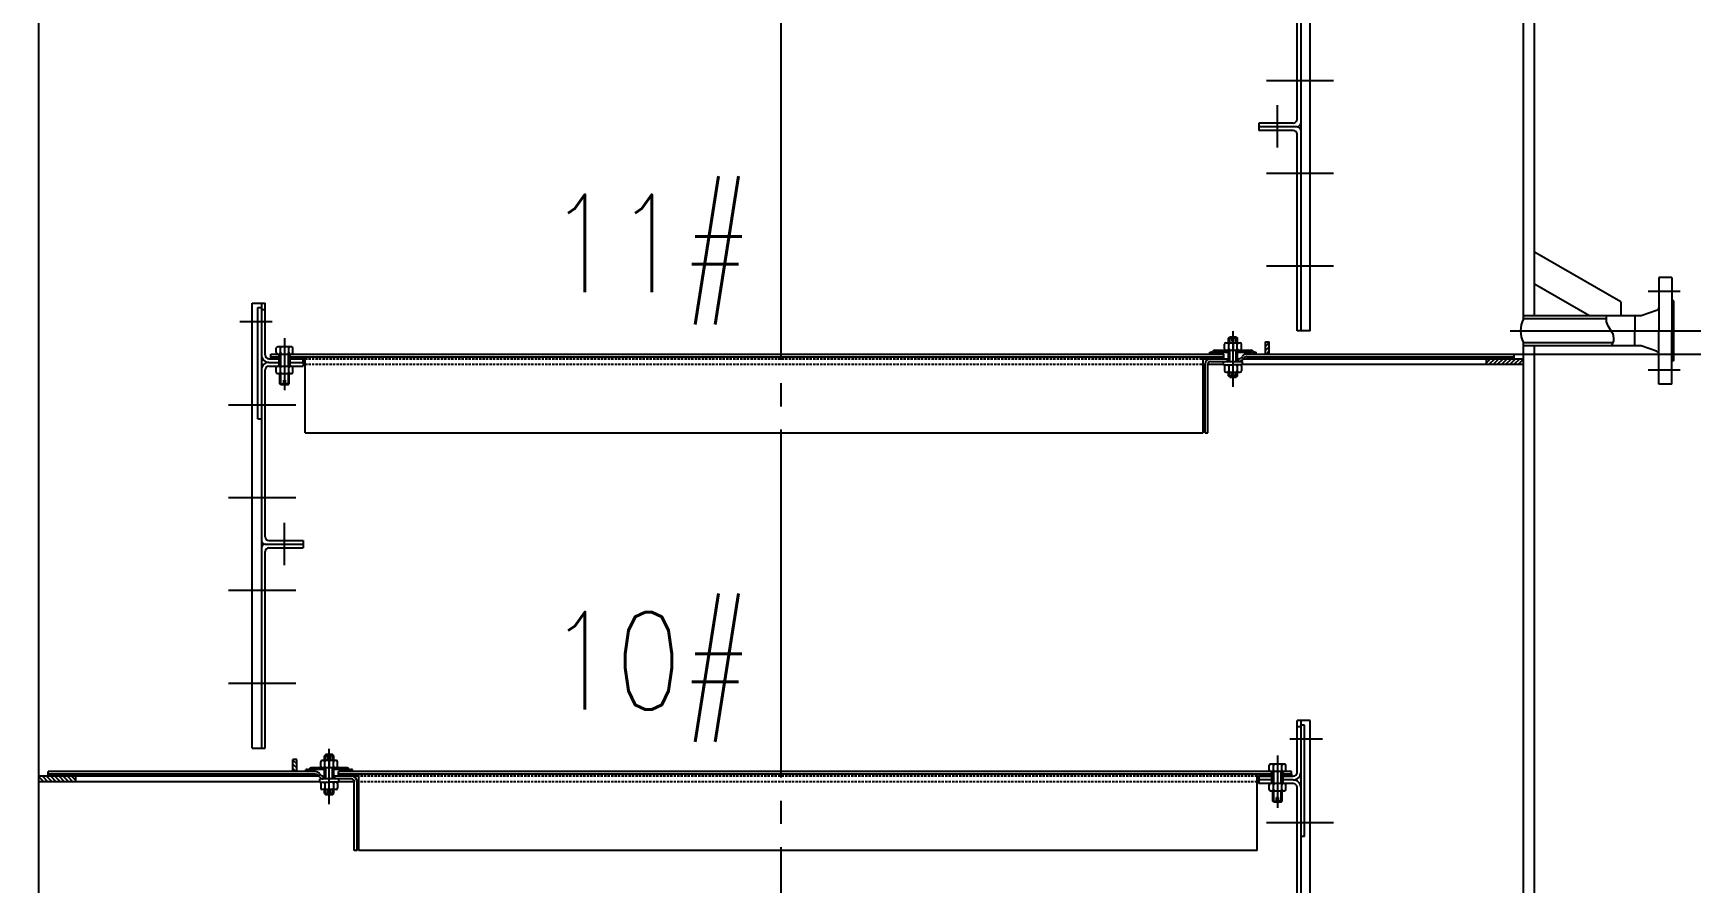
# Model space of a CAD drawing. Extents: x 16825 to 205982, y -10874 to 68273.
# Drawn here: x 164144 to 165931, y 41136 to 42052 of the extents above; entities that cross this region are included whole.
import ezdxf

# ---------------------------------------------------------------- set-up
doc = ezdxf.new("R2010")
doc.units = 0
doc.header["$LTSCALE"] = 5
doc.header["$MEASUREMENT"] = 0
doc.linetypes.add('CENTER', pattern=[18, 15, -1, 1, -1])
doc.linetypes.add('DASHED', pattern=[0.75, 0.5, -0.25])
doc.layers.get('DEFPOINTS').update_dxf_attribs({"linetype": 'CONTINUOUS'})
for name, color, linetype in [('CEN', 6, 'CENTER'), ('DIM', 1, 'CONTINUOUS'), ('HAT', 8, 'CONTINUOUS'), ('HID', 5, 'DASHED'), ('THINK', 2, 'CONTINUOUS'), ('THK', 2, 'CONTINUOUS'), ('THN', 4, 'CONTINUOUS')]:
    doc.layers.add(name, color=color, linetype=linetype)
doc.styles.get("Standard").update_dxf_attribs({"font": 'simplex', "width": 0.75, "bigfont": 'hzdx'})
doc.dimstyles.new('DIM3', dxfattribs={"dimscale": 0, "dimtxt": 3, "dimasz": 3, "dimexe": 1, "dimexo": 0, "dimgap": 1.5, "dimtad": 1, "dimdec": 4, "dimdsep": 46, "dimtxsty": 'Standard', "dimcen": 3, "dimclrd": 1, "dimclrt": 3, "dimadec": 0, "dimazin": 0, "dimtfac": 0.75, "dimtdec": 4, "dimtix": 1, "dimtmove": 0, "dimatfit": 0, "dimfxl": 0, "dimtolj": 1, "dimtzin": 0, "dimarcsym": 0})
pattern_1 = [(45, (164503.711, 39614.4804), (-2.245064, 2.245064), [])]
pattern_2 = [(135, (165397.0422, 39164.4804), (2.245064, 2.245064), [])]

# ---------------------------------------------------------------- blocks, each defined once
blk = doc.blocks.new('*D38')
at = {"layer": 'DEFPOINTS', "color": 0}
for p in [(165768.4, 59631.4), (167424.3, 59631.4), (165762.4, 34581.4)]:
    blk.add_point(p, dxfattribs=at)
at = {"layer": 'DIM', "lineweight": -2}
for p, q in [((165768.4, 59631.4), (167456.3, 59631.4)), ((165762.4, 34581.4), (167456.3, 34581.4))]:
    blk.add_line(p, q, dxfattribs=at)
at = {"layer": 'DIM', "color": 1, "lineweight": -2}
blk.add_line((167424.3, 34677.4), (167424.3, 59535.4), dxfattribs=at)
at = {"layer": 'DIM', "color": 1}
for points in [[(167408.3, 59535.4), (167440.3, 59535.4), (167424.3, 59631.4)], [(167408.3, 34677.4), (167440.3, 34677.4), (167424.3, 34581.4)]]:
    blk.add_solid(points, dxfattribs=at)
at = {"layer": 'DIM', "color": 3, "insert": (167328.3, 47106.4), "char_height": 96, "attachment_point": 5, "rotation": 90}
blk.add_mtext('\\A1;25050', dxfattribs=at)
blk = doc.blocks.new('*D91')
at = {"layer": 'DEFPOINTS', "color": 0}
for p in [(163106.3, 42156.4), (164262.8, 42156.4), (163690.8, 37206.4)]:
    blk.add_point(p, dxfattribs=at)
at = {"layer": 'DIM', "lineweight": -2}
for p, q in [((164262.8, 42156.4), (163074.3, 42156.4)), ((163690.8, 37206.4), (163074.3, 37206.4))]:
    blk.add_line(p, q, dxfattribs=at)
at = {"layer": 'DIM', "color": 1, "lineweight": -2}
blk.add_line((163106.3, 37302.4), (163106.3, 42060.4), dxfattribs=at)
at = {"layer": 'DIM', "color": 1}
for points in [[(163090.3, 42060.4), (163122.3, 42060.4), (163106.3, 42156.4)], [(163090.3, 37302.4), (163122.3, 37302.4), (163106.3, 37206.4)]]:
    blk.add_solid(points, dxfattribs=at)
at = {"layer": 'DIM', "color": 3, "insert": (163010.3, 39681.4), "char_height": 96, "attachment_point": 5, "rotation": 90}
blk.add_mtext('\\A1;11X450=4950', dxfattribs=at)
blk = doc.blocks.new('*D109')
at = {"layer": 'DEFPOINTS', "color": 0}
for p in [(165976.9, 41731.4), (165740.4, 41706.4), (166349.3, 41706.4)]:
    blk.add_point(p, dxfattribs=at)
at = {"layer": 'DIM', "color": 1, "lineweight": -2}
for p, q in [((166349.3, 41827.4), (166349.3, 41923.4)), ((166349.3, 41731.4), (166349.3, 41706.4)), ((166349.3, 41610.4), (166349.3, 41301.8))]:
    blk.add_line(p, q, dxfattribs=at)
at = {"layer": 'DIM', "lineweight": -2}
for p, q in [((165976.9, 41731.4), (166381.3, 41731.4)), ((165740.4, 41706.4), (166381.3, 41706.4))]:
    blk.add_line(p, q, dxfattribs=at)
at = {"layer": 'DIM', "color": 1}
for points in [[(166333.3, 41827.4), (166365.3, 41827.4), (166349.3, 41731.4)], [(166333.3, 41610.4), (166365.3, 41610.4), (166349.3, 41706.4)]]:
    blk.add_solid(points, dxfattribs=at)
at = {"layer": 'DIM', "color": 3, "insert": (166253.3, 41408.1), "char_height": 96, "attachment_point": 5, "rotation": 90}
blk.add_mtext('\\A1;25', dxfattribs=at)

msp = doc.modelspace()

# ---------------------------------------------------------------- hatches: boundary and pattern name
at = {"layer": 'HAT'}
h = msp.add_hatch(dxfattribs=at)
h.set_pattern_fill('ANSI31', color=256, style=0)
h.set_pattern_definition(pattern_1)
h.paths.add_polyline_path([(165476.377, 41719.373), (165472.377, 41719.373), (165472.377, 41706.373), (165476.377, 41706.373)])
h = msp.add_hatch(dxfattribs=at)
h.set_pattern_fill('ANSI31', color=256, scale=0.5, style=0)
h.set_pattern_definition([(45, (164504.711, 40329.4574), (-1.122532, 1.122532), [])])
h.paths.add_polyline_path([(165431.377, 41708.373), (165431.377, 41710.373), (165417.877, 41710.373, 0.23606798), (165415.877, 41709.373, -0.23606798), (165413.877, 41708.373), (165412.377, 41708.373), (165412.377, 41706.373), (165413.877, 41706.373, 0.23606798), (165415.877, 41707.373, -0.23606798), (165417.877, 41708.373)])
h.paths.add_polyline_path([(165443.377, 41710.373), (165443.377, 41708.373), (165456.877, 41708.373, -0.23606798), (165458.877, 41707.373, 0.23606798), (165460.877, 41706.373), (165462.377, 41706.373), (165462.377, 41708.373), (165460.877, 41708.373, -0.23606798), (165458.877, 41709.373, 0.23606798), (165456.877, 41710.373)])
h = msp.add_hatch(dxfattribs=at)
h.set_pattern_fill('ANSI31', color=256, style=0)
h.set_pattern_definition(pattern_1)
h.paths.add_polyline_path([(165710.377, 41701.373), (165710.377, 41695.373), (165750.377, 41695.373), (165750.377, 41701.373)])
h = msp.add_hatch(dxfattribs=at)
h.set_pattern_fill('ANSI31', color=256, style=0)
h.set_pattern_definition(pattern_2)
h.paths.add_polyline_path([(164424.377, 41269.373), (164428.377, 41269.373), (164428.377, 41256.373), (164424.377, 41256.373)])
h = msp.add_hatch(dxfattribs=at)
h.set_pattern_fill('ANSI31', color=256, style=0)
h.set_pattern_definition(pattern_2)
h.paths.add_polyline_path([(164190.377, 41251.373), (164190.377, 41245.373), (164150.377, 41245.373), (164150.377, 41251.373)])
h = msp.add_hatch(dxfattribs=at)
h.set_pattern_fill('ANSI31', color=256, scale=0.5, style=0)
h.set_pattern_definition([(135, (165396.0422, 39879.4574), (1.122532, 1.122532), [])])
h.paths.add_polyline_path([(164469.377, 41258.373), (164469.377, 41260.373), (164482.877, 41260.373, -0.23606798), (164484.877, 41259.373, 0.23606798), (164486.877, 41258.373), (164488.377, 41258.373), (164488.377, 41256.373), (164486.877, 41256.373, -0.23606798), (164484.877, 41257.373, 0.23606798), (164482.877, 41258.373)])
h.paths.add_polyline_path([(164457.377, 41260.373), (164457.377, 41258.373), (164443.877, 41258.373, 0.23606798), (164441.877, 41257.373, -0.23606798), (164439.877, 41256.373), (164438.377, 41256.373), (164438.377, 41258.373), (164439.877, 41258.373, 0.23606798), (164441.877, 41259.373, -0.23606798), (164443.877, 41260.373)])

# ---------------------------------------------------------------- linework, layer by layer
at = {"layer": 'CEN', "ltscale": 5}
for p, q in [((164950.377, 28649.949), (164950.377, 65759.35)), ((165736.032, 41731.373), (168073.886, 41731.373))]:
    msp.add_line(p, q, dxfattribs=at)
at = {"layer": 'CEN'}
for p, q in [((165473.433, 42001.373), (165545.744, 42001.373)), ((165485.377, 41928.868), (165485.377, 41974.584)), ((165473.433, 41901.373), (165545.744, 41901.373)), ((165473.433, 41801.373), (165545.744, 41801.373)), ((165919.154, 41773.873), (165884.81, 41773.873)), ((164367.078, 41741.373), (164402.123, 41741.373)), ((165437.377, 41671.182), (165437.377, 41730.95)), ((164415.377, 41723.632), (164415.377, 41667.398)), ((165919.154, 41688.873), (165884.81, 41688.873)), ((164427.32, 41651.373), (164355.01, 41651.373)), ((164427.32, 41551.373), (164355.01, 41551.373)), ((164415.377, 41478.868), (164415.377, 41524.584)), ((164427.32, 41451.373), (164355.01, 41451.373)), ((164427.32, 41351.373), (164355.01, 41351.373)), ((165533.676, 41291.373), (165498.63, 41291.373)), ((164463.377, 41221.182), (164463.377, 41280.95)), ((165485.377, 41273.632), (165485.377, 41217.398)), ((165473.433, 41201.373), (165545.744, 41201.373))]:
    msp.add_line(p, q, dxfattribs=at)
at = {"layer": 'HID'}
for p, q in [((164437.377, 41701.373), (165404.377, 41701.373)), ((164437.377, 41695.373), (165404.377, 41695.373)), ((165463.377, 41251.373), (164496.377, 41251.373)), ((165463.377, 41245.373), (164496.377, 41245.373))]:
    msp.add_line(p, q, dxfattribs=at)
at = {"layer": 'THINK'}
for p, q in [((165750.377, 41695.373), (165750.377, 41701.373)), ((165750.377, 41695.373), (165750.377, 41701.373)), ((164150.377, 41245.373), (164150.377, 41251.373))]:
    msp.add_line(p, q, dxfattribs=at)
at = {"layer": 'THK'}
for p, q in [((164150.377, 36168.873), (164150.377, 55518.373)), ((165750.377, 41744.373), (165750.377, 54731.373)), ((165762.377, 41747.373), (165762.377, 43081.373)), ((165520.377, 41731.373), (165520.377, 42211.373)), ((165510.377, 42142.701), (165510.377, 41731.373)), ((165506.377, 41959.373), (165506.377, 42139.373)), ((165502.377, 41955.373), (165465.377, 41955.373)), ((165465.377, 41955.373), (165465.377, 41947.373)), ((165506.377, 41951.373), (165465.377, 41951.373)), ((165502.377, 41947.373), (165465.377, 41947.373)), ((165506.377, 41731.373), (165506.377, 41943.373)), ((165855.377, 41762.517), (165762.377, 41816.21)), ((165821.607, 41747.373), (165762.377, 41781.569)), ((164380.377, 41761.373), (164394.377, 41761.373)), ((164380.377, 41281.373), (164380.377, 41761.373)), ((164386.377, 41756.373), (164390.377, 41756.373)), ((164386.377, 41636.373), (164386.377, 41756.373)), ((164390.377, 41761.373), (164390.377, 41692.701)), ((164390.377, 41754.373), (164394.377, 41754.373)), ((164394.377, 41705.373), (164394.377, 41761.373)), ((165912.377, 41763.873), (165910.377, 41763.873)), ((165912.377, 41698.873), (165912.377, 41763.873)), ((165520.377, 41731.373), (165506.377, 41731.373)), ((165870.377, 41747.373), (165750.377, 41747.373)), ((165839.835, 41744.373), (165750.377, 41744.373)), ((165870.377, 41715.373), (165870.377, 41731.373)), ((165896.377, 41673.873), (165896.377, 41731.373)), ((165910.377, 41673.873), (165910.377, 41731.373)), ((164406.377, 41707.873), (164406.377, 41712.873)), ((164407.877, 41714.373), (164422.877, 41714.373)), ((164410.877, 41707.873), (164410.877, 41712.873)), ((164419.877, 41707.873), (164419.877, 41712.873)), ((164424.377, 41707.873), (164424.377, 41712.873)), ((165428.377, 41711.873), (165428.377, 41716.873)), ((165429.877, 41718.373), (165444.877, 41718.373)), ((165432.377, 41723.326), (165433.877, 41724.826)), ((165432.377, 41723.326), (165436.377, 41723.326)), ((165432.377, 41718.373), (165432.377, 41723.326)), ((165432.877, 41711.873), (165432.877, 41716.873)), ((165433.877, 41724.826), (165436.377, 41724.826)), ((165436.377, 41719.826), (165436.377, 41724.826)), ((165436.377, 41719.826), (165438.377, 41719.826)), ((165437.377, 41718.373), (165437.377, 41710.373)), ((165438.377, 41724.826), (165440.877, 41724.826)), ((165438.377, 41719.826), (165438.377, 41724.826)), ((165442.377, 41723.326), (165438.377, 41723.326)), ((165440.877, 41724.826), (165442.377, 41723.326)), ((165441.877, 41711.873), (165441.877, 41716.873)), ((165442.377, 41718.373), (165442.377, 41723.326)), ((165446.377, 41711.873), (165446.377, 41716.873)), ((165472.377, 41706.373), (165472.377, 41719.373)), ((165472.377, 41719.373), (165476.377, 41719.373)), ((165476.377, 41706.373), (165476.377, 41719.373)), ((165750.377, 37024.873), (165750.377, 41718.373)), ((165846.897, 41718.373), (165750.377, 41718.373)), ((165870.377, 41715.373), (165750.377, 41715.373)), ((165762.377, 37028.873), (165762.377, 41715.373)), ((165875.626, 41715.373), (165870.377, 41715.373)), ((165893.826, 41709.364), (165877.076, 41715.101)), ((164398.377, 41701.373), (164410.377, 41701.373)), ((164410.377, 41701.373), (164398.377, 41701.373)), ((164398.377, 41697.373), (164410.377, 41697.373)), ((164400.377, 41706.373), (165427.377, 41706.373)), ((164400.377, 41703.373), (164400.377, 41706.373)), ((164400.377, 41703.373), (164400.377, 41701.373)), ((164400.377, 41703.373), (164410.377, 41703.373)), ((164409.377, 41703.373), (164409.377, 41706.373)), ((164409.377, 41701.373), (164409.377, 41703.373)), ((164409.377, 41693.373), (164409.377, 41701.373)), ((164410.377, 41693.373), (164410.377, 41706.373)), ((164420.377, 41693.373), (164420.377, 41706.373)), ((164420.377, 41703.373), (165427.377, 41703.373)), ((164420.377, 41701.373), (164435.377, 41701.373)), ((164437.377, 41701.373), (164420.377, 41701.373)), ((164420.377, 41697.373), (164435.377, 41697.373)), ((164421.377, 41703.373), (164421.377, 41706.373)), ((164421.377, 41703.373), (164421.377, 41701.373)), ((164421.377, 41693.373), (164421.377, 41701.373)), ((164435.377, 41701.373), (164435.377, 41693.373)), ((164435.377, 41697.373), (164435.377, 41701.373)), ((164435.377, 41695.373), (164437.377, 41695.373)), ((164437.377, 41621.373), (164437.377, 41703.373)), ((165405.377, 41621.373), (165405.377, 41703.373)), ((165405.377, 41701.373), (165432.377, 41701.373)), ((165405.377, 41695.373), (165407.377, 41695.373)), ((165407.377, 41701.373), (165407.377, 41703.373)), ((165407.377, 41621.373), (165407.377, 41695.373)), ((165410.377, 41695.373), (165427.141, 41695.373)), ((165410.377, 41621.373), (165410.377, 41695.373)), ((165412.377, 41706.373), (165412.377, 41708.373)), ((165412.377, 41708.373), (165413.877, 41708.373)), ((165413.377, 41698.373), (165447.612, 41698.373)), ((165417.877, 41710.373), (165456.877, 41710.373)), ((165417.877, 41708.373), (165432.377, 41708.373)), ((165427.141, 41694.873), (165427.141, 41698.373)), ((165427.141, 41694.873), (165437.377, 41694.873)), ((165427.377, 41701.373), (165427.377, 41706.373)), ((165431.377, 41708.373), (165431.377, 41710.373)), ((165431.377, 41698.373), (165431.377, 41701.373)), ((165432.377, 41698.373), (165432.377, 41710.373)), ((165447.612, 41694.873), (165437.377, 41694.873)), ((165437.377, 41686.873), (165437.377, 41694.873)), ((165442.377, 41698.373), (165442.377, 41710.373)), ((165442.377, 41708.373), (165456.877, 41708.373)), ((165442.377, 41701.373), (165443.377, 41701.373)), ((165443.377, 41708.373), (165443.377, 41710.373)), ((165443.377, 41698.373), (165443.377, 41701.373)), ((165447.612, 41694.873), (165447.612, 41698.373)), ((165447.612, 41695.373), (165750.377, 41695.373)), ((165448.377, 41701.373), (165750.377, 41701.373)), ((165452.037, 41706.373), (165740.377, 41706.373)), ((165452.377, 41703.373), (165740.377, 41703.373)), ((165460.877, 41708.373), (165462.377, 41708.373)), ((165462.377, 41706.373), (165462.377, 41708.373)), ((165710.377, 41695.373), (165710.377, 41703.373)), ((165740.377, 41701.373), (165740.377, 41706.373)), ((165912.377, 41698.873), (165910.377, 41698.873)), ((164390.377, 41692.701), (164390.377, 41281.373)), ((164394.377, 41509.373), (164394.377, 41689.373)), ((164398.377, 41693.373), (164435.377, 41693.373)), ((164406.377, 41686.873), (164406.377, 41691.873)), ((164407.877, 41685.373), (164422.877, 41685.373)), ((164410.377, 41674.373), (164410.377, 41685.373)), ((164410.877, 41686.873), (164410.877, 41691.873)), ((164414.377, 41678.373), (164416.377, 41678.373)), ((164414.377, 41673.373), (164414.377, 41678.373)), ((164416.377, 41673.373), (164416.377, 41678.373)), ((164419.877, 41686.873), (164419.877, 41691.873)), ((164420.377, 41674.373), (164420.377, 41685.373)), ((164424.377, 41686.873), (164424.377, 41691.873)), ((165428.377, 41693.373), (165428.377, 41688.373)), ((165429.877, 41686.873), (165444.877, 41686.873)), ((165432.377, 41682.826), (165432.377, 41686.873)), ((165432.377, 41682.826), (165436.377, 41682.826)), ((165433.877, 41681.326), (165432.377, 41682.826)), ((165432.877, 41693.373), (165432.877, 41688.373)), ((165433.877, 41681.326), (165436.377, 41681.326)), ((165436.377, 41686.326), (165438.377, 41686.326)), ((165436.377, 41681.326), (165436.377, 41686.326)), ((165438.377, 41681.326), (165438.377, 41686.326)), ((165442.377, 41682.826), (165438.377, 41682.826)), ((165438.377, 41681.326), (165440.877, 41681.326)), ((165442.377, 41682.826), (165440.877, 41681.326)), ((165441.877, 41693.373), (165441.877, 41688.373)), ((165442.377, 41682.826), (165442.377, 41686.873)), ((165446.377, 41693.373), (165446.377, 41688.373)), ((164410.377, 41674.373), (164414.377, 41674.373)), ((164411.377, 41673.373), (164410.377, 41674.373)), ((164411.377, 41673.373), (164414.377, 41673.373)), ((164420.377, 41674.373), (164416.377, 41674.373)), ((164416.377, 41673.373), (164419.377, 41673.373)), ((164419.377, 41673.373), (164420.377, 41674.373)), ((165910.377, 41673.873), (165896.377, 41673.873)), ((164386.377, 41636.373), (164390.377, 41636.373)), ((164437.377, 41621.373), (165405.377, 41621.373)), ((165407.377, 41621.373), (165410.377, 41621.373)), ((164394.377, 41501.373), (164435.377, 41501.373)), ((164398.377, 41505.373), (164435.377, 41505.373)), ((164435.377, 41505.373), (164435.377, 41497.373)), ((164394.377, 41281.373), (164394.377, 41493.373)), ((164398.377, 41497.373), (164435.377, 41497.373)), ((165506.377, 41255.373), (165506.377, 41311.373)), ((165520.377, 41311.373), (165506.377, 41311.373)), ((165510.377, 41304.373), (165506.377, 41304.373)), ((165510.377, 41311.373), (165510.377, 41242.701)), ((165514.377, 41306.373), (165510.377, 41306.373)), ((165514.377, 41186.373), (165514.377, 41306.373)), ((165520.377, 40831.373), (165520.377, 41311.373)), ((164380.377, 41281.373), (164394.377, 41281.373)), ((164428.377, 41269.373), (164424.377, 41269.373)), ((164424.377, 41256.373), (164424.377, 41269.373)), ((164428.377, 41256.373), (164428.377, 41269.373)), ((164454.377, 41261.873), (164454.377, 41266.873)), ((164470.877, 41268.373), (164455.877, 41268.373)), ((164459.877, 41274.826), (164458.377, 41273.326)), ((164458.377, 41273.326), (164462.377, 41273.326)), ((164458.377, 41268.373), (164458.377, 41273.326)), ((164458.877, 41261.873), (164458.877, 41266.873)), ((164462.377, 41274.826), (164459.877, 41274.826)), ((164462.377, 41269.826), (164462.377, 41274.826)), ((164464.377, 41269.826), (164462.377, 41269.826)), ((164463.377, 41268.373), (164463.377, 41260.373)), ((164464.377, 41269.826), (164464.377, 41274.826)), ((164466.877, 41274.826), (164464.377, 41274.826)), ((164468.377, 41273.326), (164464.377, 41273.326)), ((164468.377, 41273.326), (164466.877, 41274.826)), ((164467.877, 41261.873), (164467.877, 41266.873)), ((164468.377, 41268.373), (164468.377, 41273.326)), ((164472.377, 41261.873), (164472.377, 41266.873)), ((164452.377, 41251.373), (164150.377, 41251.373)), ((164448.716, 41256.373), (164160.377, 41256.373)), ((164160.377, 41251.373), (164160.377, 41256.373)), ((164448.377, 41253.373), (164160.377, 41253.373)), ((164190.377, 41245.373), (164190.377, 41253.373)), ((164439.877, 41258.373), (164438.377, 41258.373)), ((164438.377, 41256.373), (164438.377, 41258.373)), ((164482.877, 41260.373), (164443.877, 41260.373)), ((164458.377, 41258.373), (164443.877, 41258.373)), ((164487.377, 41248.373), (164453.141, 41248.373)), ((164453.141, 41244.873), (164453.141, 41248.373)), ((164457.377, 41258.373), (164457.377, 41260.373)), ((164458.377, 41251.373), (164457.377, 41251.373)), ((164457.377, 41248.373), (164457.377, 41251.373)), ((164458.377, 41248.373), (164458.377, 41260.373)), ((164468.377, 41248.373), (164468.377, 41260.373)), ((164482.877, 41258.373), (164468.377, 41258.373)), ((164495.377, 41251.373), (164468.377, 41251.373)), ((164469.377, 41258.373), (164469.377, 41260.373)), ((164469.377, 41248.373), (164469.377, 41251.373)), ((165500.377, 41256.373), (164473.377, 41256.373)), ((164473.377, 41251.373), (164473.377, 41256.373)), ((165480.377, 41253.373), (164473.377, 41253.373)), ((164473.612, 41244.873), (164473.612, 41248.373)), ((164488.377, 41258.373), (164486.877, 41258.373)), ((164488.377, 41256.373), (164488.377, 41258.373)), ((164493.377, 41251.373), (164493.377, 41253.373)), ((164495.377, 41171.373), (164495.377, 41253.373)), ((165463.377, 41171.373), (165463.377, 41253.373)), ((165463.377, 41251.373), (165480.377, 41251.373)), ((165465.377, 41251.373), (165465.377, 41243.373)), ((165480.377, 41251.373), (165465.377, 41251.373)), ((165465.377, 41247.373), (165465.377, 41251.373)), ((165476.377, 41257.873), (165476.377, 41262.873)), ((165492.877, 41264.373), (165477.877, 41264.373)), ((165479.377, 41253.373), (165479.377, 41256.373)), ((165479.377, 41253.373), (165479.377, 41251.373)), ((165479.377, 41243.373), (165479.377, 41251.373)), ((165480.377, 41243.373), (165480.377, 41256.373)), ((165480.877, 41257.873), (165480.877, 41262.873)), ((165489.877, 41257.873), (165489.877, 41262.873)), ((165490.377, 41243.373), (165490.377, 41256.373)), ((165500.377, 41253.373), (165490.377, 41253.373)), ((165502.377, 41251.373), (165490.377, 41251.373)), ((165490.377, 41251.373), (165502.377, 41251.373)), ((165491.377, 41253.373), (165491.377, 41256.373)), ((165491.377, 41251.373), (165491.377, 41253.373)), ((165491.377, 41243.373), (165491.377, 41251.373)), ((165494.377, 41257.873), (165494.377, 41262.873)), ((165500.377, 41253.373), (165500.377, 41256.373)), ((165500.377, 41253.373), (165500.377, 41251.373)), ((164453.141, 41245.373), (164150.377, 41245.373)), ((164453.141, 41244.873), (164463.377, 41244.873)), ((164454.377, 41243.373), (164454.377, 41238.373)), ((164470.877, 41236.873), (164455.877, 41236.873)), ((164458.377, 41232.826), (164458.377, 41236.873)), ((164458.377, 41232.826), (164462.377, 41232.826)), ((164458.377, 41232.826), (164459.877, 41231.326)), ((164458.877, 41243.373), (164458.877, 41238.373)), ((164462.377, 41231.326), (164459.877, 41231.326)), ((164464.377, 41236.326), (164462.377, 41236.326)), ((164462.377, 41231.326), (164462.377, 41236.326)), ((164473.612, 41244.873), (164463.377, 41244.873)), ((164463.377, 41236.873), (164463.377, 41244.873)), ((164464.377, 41231.326), (164464.377, 41236.326)), ((164468.377, 41232.826), (164464.377, 41232.826)), ((164466.877, 41231.326), (164464.377, 41231.326)), ((164466.877, 41231.326), (164468.377, 41232.826)), ((164467.877, 41243.373), (164467.877, 41238.373)), ((164468.377, 41232.826), (164468.377, 41236.873)), ((164472.377, 41243.373), (164472.377, 41238.373)), ((164490.377, 41245.373), (164473.612, 41245.373)), ((164490.377, 41171.373), (164490.377, 41245.373)), ((164495.377, 41245.373), (164493.377, 41245.373)), ((164493.377, 41171.373), (164493.377, 41245.373)), ((165465.377, 41245.373), (165463.377, 41245.373)), ((165480.377, 41247.373), (165465.377, 41247.373)), ((165502.377, 41243.373), (165465.377, 41243.373)), ((165476.377, 41236.873), (165476.377, 41241.873)), ((165492.877, 41235.373), (165477.877, 41235.373)), ((165480.377, 41224.373), (165480.377, 41235.373)), ((165480.877, 41236.873), (165480.877, 41241.873)), ((165489.877, 41236.873), (165489.877, 41241.873)), ((165502.377, 41247.373), (165490.377, 41247.373)), ((165490.377, 41224.373), (165490.377, 41235.373)), ((165494.377, 41236.873), (165494.377, 41241.873)), ((165506.377, 41059.373), (165506.377, 41239.373)), ((165510.377, 41242.701), (165510.377, 40831.373)), ((165480.377, 41224.373), (165484.377, 41224.373)), ((165481.377, 41223.373), (165480.377, 41224.373)), ((165484.377, 41223.373), (165481.377, 41223.373)), ((165486.377, 41228.373), (165484.377, 41228.373)), ((165484.377, 41223.373), (165484.377, 41228.373)), ((165486.377, 41223.373), (165486.377, 41228.373)), ((165490.377, 41224.373), (165486.377, 41224.373)), ((165489.377, 41223.373), (165486.377, 41223.373)), ((165489.377, 41223.373), (165490.377, 41224.373)), ((165514.377, 41186.373), (165510.377, 41186.373)), ((164493.377, 41171.373), (164490.377, 41171.373)), ((165463.377, 41171.373), (164495.377, 41171.373))]:
    msp.add_line(p, q, dxfattribs=at)
at = {"layer": 'THK', "extrusion": (1.49966e-32, -1.22461e-16, -1)}
for p, q in [((165910.377, 41788.873), (165896.377, 41788.873)), ((165896.377, 41788.873), (165896.377, 41731.373)), ((165910.377, 41788.873), (165910.377, 41731.373)), ((165855.377, 41762.517), (165855.377, 41747.373)), ((165893.826, 41753.381), (165877.076, 41747.645)), ((165870.377, 41747.373), (165870.377, 41731.373)), ((165875.626, 41747.373), (165870.377, 41747.373))]:
    msp.add_line(p, q, dxfattribs=at)
at = {"layer": 'THK'}
for centre, radius, start, end in [((165502.377, 41959.373), 4, 270, 0), ((165502.377, 41943.373), 4, 0, 90), ((165506.377, 41955.373), 4, 270, 0), ((165506.377, 41947.373), 4, 0, 90), ((165776.554, 41731.373), 29.228, 153.590878, 206.409122), ((164407.877, 41712.873), 1.5, 90, 180), ((164409.377, 41712.873), 1.5, 0, 90), ((164412.377, 41712.873), 1.5, 90, 180), ((164418.377, 41712.873), 1.5, 0, 90), ((164421.377, 41712.873), 1.5, 90, 180), ((164422.877, 41712.873), 1.5, 0, 90), ((165429.877, 41716.873), 1.5, 90, 180), ((165431.377, 41716.873), 1.5, 0, 90), ((165434.377, 41716.873), 1.5, 90, 180), ((165440.377, 41716.873), 1.5, 0, 90), ((165443.377, 41716.873), 1.5, 90, 180), ((165444.877, 41716.873), 1.5, 0, 90), ((165875.626, 41711.373), 4, 68.749494, 90), ((164398.377, 41705.373), 8, 180, 270), ((164398.377, 41689.373), 8, 90, 180), ((164398.377, 41705.373), 4, 180, 270), ((164407.877, 41707.873), 1.5, 180, 270), ((164409.377, 41707.873), 1.5, 270, 0), ((164412.377, 41707.873), 1.5, 180, 270), ((164418.377, 41707.873), 1.5, 270, 0), ((164421.377, 41707.873), 1.5, 180, 270), ((164422.877, 41707.873), 1.5, 270, 0), ((165413.377, 41695.373), 6, 90, 180), ((165413.377, 41695.373), 3, 90, 180), ((165413.877, 41710.873), 2.5, 270, 323.130102), ((165413.877, 41708.873), 2.5, 270, 323.130102), ((165417.877, 41707.873), 2.5, 90, 143.130102), ((165417.877, 41705.873), 2.5, 90, 143.130102), ((165429.877, 41711.873), 1.5, 180, 270), ((165429.877, 41693.373), 1.5, 90, 180), ((165431.377, 41711.873), 1.5, 270, 0), ((165431.377, 41693.373), 1.5, 0, 90), ((165434.377, 41711.873), 1.5, 180, 270), ((165434.377, 41693.373), 1.5, 90, 180), ((165440.377, 41711.873), 1.5, 270, 0), ((165440.377, 41693.373), 1.5, 0, 90), ((165443.377, 41711.873), 1.5, 180, 270), ((165443.377, 41693.373), 1.5, 90, 180), ((165443.377, 41706.373), 5, 270, 330), ((165443.716, 41703.373), 5, 270, 330), ((165444.877, 41711.873), 1.5, 270, 0), ((165444.877, 41693.373), 1.5, 0, 90), ((165452.037, 41701.373), 5, 90, 150), ((165452.377, 41698.373), 5, 90, 150), ((165456.877, 41707.873), 2.5, 36.869898, 90), ((165456.877, 41705.873), 2.5, 36.869898, 90), ((165460.877, 41710.873), 2.5, 216.869898, 270), ((165460.877, 41708.873), 2.5, 216.869898, 270), ((165892.377, 41705.636), 4, 0, 68.749494), ((164398.377, 41689.373), 4, 90, 180), ((164407.877, 41691.873), 1.5, 90, 180), ((164407.877, 41686.873), 1.5, 180, 270), ((164409.377, 41691.873), 1.5, 0, 90), ((164409.377, 41686.873), 1.5, 270, 0), ((164412.377, 41691.873), 1.5, 90, 180), ((164412.377, 41686.873), 1.5, 180, 270), ((164418.377, 41691.873), 1.5, 0, 90), ((164418.377, 41686.873), 1.5, 270, 0), ((164421.377, 41691.873), 1.5, 90, 180), ((164421.377, 41686.873), 1.5, 180, 270), ((164422.877, 41691.873), 1.5, 0, 90), ((164422.877, 41686.873), 1.5, 270, 0), ((165429.877, 41688.373), 1.5, 180, 270), ((165431.377, 41688.373), 1.5, 270, 0), ((165434.377, 41688.373), 1.5, 180, 270), ((165440.377, 41688.373), 1.5, 270, 0), ((165443.377, 41688.373), 1.5, 180, 270), ((165444.877, 41688.373), 1.5, 270, 0), ((164394.377, 41505.373), 4, 180, 270), ((164394.377, 41497.373), 4, 90, 180), ((164398.377, 41509.373), 4, 180, 270), ((164398.377, 41493.373), 4, 90, 180), ((164455.877, 41266.873), 1.5, 90, 180), ((164457.377, 41266.873), 1.5, 0, 90), ((164460.377, 41266.873), 1.5, 90, 180), ((164466.377, 41266.873), 1.5, 0, 90), ((164469.377, 41266.873), 1.5, 90, 180), ((164470.877, 41266.873), 1.5, 0, 90), ((164439.877, 41260.873), 2.5, 270, 323.130102), ((164439.877, 41258.873), 2.5, 270, 323.130102), ((164443.877, 41257.873), 2.5, 90, 143.130102), ((164443.877, 41255.873), 2.5, 90, 143.130102), ((164448.377, 41248.373), 5, 30, 90), ((164448.716, 41251.373), 5, 30, 90), ((164457.037, 41253.373), 5, 210, 270), ((164457.377, 41256.373), 5, 210, 270), ((164455.877, 41261.873), 1.5, 180, 270), ((164457.377, 41261.873), 1.5, 270, 0), ((164460.377, 41261.873), 1.5, 180, 270), ((164466.377, 41261.873), 1.5, 270, 0), ((164469.377, 41261.873), 1.5, 180, 270), ((164470.877, 41261.873), 1.5, 270, 0), ((164482.877, 41257.873), 2.5, 36.869898, 90), ((164482.877, 41255.873), 2.5, 36.869898, 90), ((164486.877, 41260.873), 2.5, 216.869898, 270), ((164486.877, 41258.873), 2.5, 216.869898, 270), ((164487.377, 41245.373), 6, 0, 90), ((164487.377, 41245.373), 3, 0, 90), ((165477.877, 41262.873), 1.5, 90, 180), ((165477.877, 41257.873), 1.5, 180, 270), ((165479.377, 41262.873), 1.5, 0, 90), ((165479.377, 41257.873), 1.5, 270, 0), ((165482.377, 41262.873), 1.5, 90, 180), ((165482.377, 41257.873), 1.5, 180, 270), ((165488.377, 41262.873), 1.5, 0, 90), ((165488.377, 41257.873), 1.5, 270, 0), ((165491.377, 41262.873), 1.5, 90, 180), ((165491.377, 41257.873), 1.5, 180, 270), ((165492.877, 41262.873), 1.5, 0, 90), ((165492.877, 41257.873), 1.5, 270, 0), ((165502.377, 41255.373), 8, 270, 0), ((165502.377, 41255.373), 4, 270, 0), ((164455.877, 41243.373), 1.5, 90, 180), ((164455.877, 41238.373), 1.5, 180, 270), ((164457.377, 41243.373), 1.5, 0, 90), ((164457.377, 41238.373), 1.5, 270, 0), ((164460.377, 41243.373), 1.5, 90, 180), ((164460.377, 41238.373), 1.5, 180, 270), ((164466.377, 41243.373), 1.5, 0, 90), ((164466.377, 41238.373), 1.5, 270, 0), ((164469.377, 41243.373), 1.5, 90, 180), ((164469.377, 41238.373), 1.5, 180, 270), ((164470.877, 41243.373), 1.5, 0, 90), ((164470.877, 41238.373), 1.5, 270, 0), ((165477.877, 41241.873), 1.5, 90, 180), ((165477.877, 41236.873), 1.5, 180, 270), ((165479.377, 41241.873), 1.5, 0, 90), ((165479.377, 41236.873), 1.5, 270, 0), ((165482.377, 41241.873), 1.5, 90, 180), ((165482.377, 41236.873), 1.5, 180, 270), ((165488.377, 41241.873), 1.5, 0, 90), ((165488.377, 41236.873), 1.5, 270, 0), ((165491.377, 41241.873), 1.5, 90, 180), ((165491.377, 41236.873), 1.5, 180, 270), ((165492.877, 41241.873), 1.5, 0, 90), ((165492.877, 41236.873), 1.5, 270, 0), ((165502.377, 41239.373), 8, 0, 90), ((165502.377, 41239.373), 4, 0, 90)]:
    msp.add_arc(centre, radius, start, end, dxfattribs=at)
at = {"layer": 'THK', "extrusion": (1.49966e-32, -1.22461e-16, -1)}
for centre, start, end in [((-165892.377, 41757.109), 180, 248.749494), ((-165875.626, 41751.373), 248.749494, 270)]:
    msp.add_arc(centre, 4, start, end, dxfattribs=at)
at = {"layer": 'THK'}
msp.add_open_spline([(165845.445, 41715.373), (165847.498, 41718.986), (165849.803, 41727.015), (165839.529, 41737.013), (165839.675, 41744.587), (165840.197, 41747.373)], degree=3, knots=[12.58912226, 12.58912226, 12.58912226, 12.58912226, 24.61451536, 39.60861687, 48.0104667, 48.0104667, 48.0104667, 48.0104667], dxfattribs=at)
at = {"layer": 'THN'}
for p, q in [((165433.877, 41718.373), (165433.877, 41724.826)), ((165440.877, 41718.373), (165440.877, 41724.826)), ((164411.377, 41693.373), (164411.377, 41706.373)), ((164419.377, 41693.373), (164419.377, 41706.373)), ((165433.877, 41698.373), (165433.877, 41710.373)), ((165440.877, 41698.373), (165440.877, 41710.373)), ((164411.377, 41673.373), (164411.377, 41685.373)), ((164419.377, 41673.373), (164419.377, 41685.373)), ((165433.877, 41681.326), (165433.877, 41686.873)), ((165440.877, 41681.326), (165440.877, 41686.873)), ((164459.877, 41268.373), (164459.877, 41274.826)), ((164466.877, 41268.373), (164466.877, 41274.826)), ((164459.877, 41248.373), (164459.877, 41260.373)), ((164466.877, 41248.373), (164466.877, 41260.373)), ((165481.377, 41243.373), (165481.377, 41256.373)), ((165489.377, 41243.373), (165489.377, 41256.373)), ((164459.877, 41231.326), (164459.877, 41236.873)), ((164466.877, 41231.326), (164466.877, 41236.873)), ((165481.377, 41223.373), (165481.377, 41235.373)), ((165489.377, 41223.373), (165489.377, 41235.373))]:
    msp.add_line(p, q, dxfattribs=at)

# ---------------------------------------------------------------- texts
at = {"layer": 'THK', "width": 0.8}
for s, p in [('11#', (164699.375, 41773.222)), ('10#', (164699.375, 41323.222))]:
    msp.add_text(s, height=105, dxfattribs=at).set_placement(p)

# ---------------------------------------------------------------- dimensions: what is measured, and where the dimension line sits
at = {"layer": 'DIM'}
dim = msp.add_linear_dim(base=(167424.251, 59631.373), p1=(165762.377, 34581.373), p2=(165768.377, 59631.373), angle=90, dimstyle='DIM3', override={"dimscale": 32, "dimdec": 2, "dimclre": 256, "dimtdec": 2}, dxfattribs=at)
dim.commit()
dim.dimension.update_dxf_attribs({"geometry": '*D38', "text_midpoint": (167328.251, 47106.373)})
dim = msp.add_linear_dim(base=(163106.334, 42156.373), p1=(163690.844, 37206.373), p2=(164262.849, 42156.373), angle=90, text='11X450=<>', dimstyle='DIM3', override={"dimscale": 32, "dimdec": 2, "dimclre": 256, "dimtdec": 2}, dxfattribs=at)
dim.commit()
dim.dimension.update_dxf_attribs({"geometry": '*D91', "text_midpoint": (163010.334, 39681.373)})
dim = msp.add_linear_dim(base=(166349.268, 41706.373), p1=(165976.934, 41731.373), p2=(165740.377, 41706.373), angle=90, dimstyle='DIM3', override={"dimscale": 32, "dimdec": 2, "dimclre": 256, "dimtdec": 2}, dxfattribs=at)
dim.commit()
dim.dimension.update_dxf_attribs({"geometry": '*D109', "text_midpoint": (166349.268, 41408.087), "dimtype": 160})

doc.saveas('drawing.dxf')
